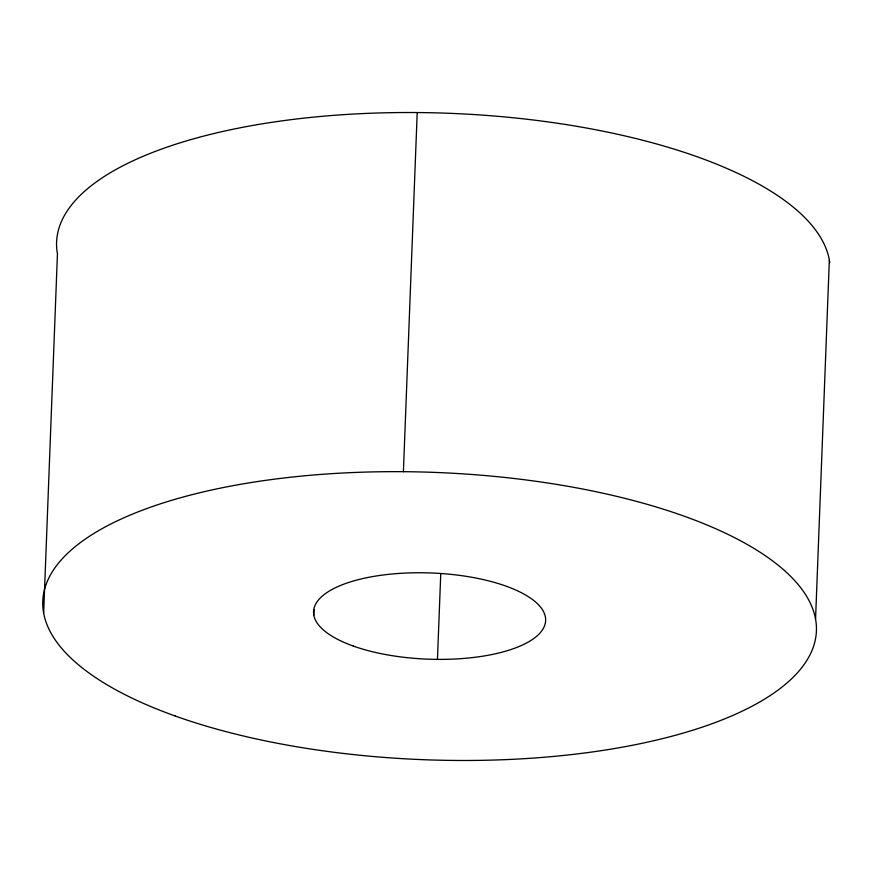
<?xml version="1.0" encoding="UTF-8"?>
<svg xmlns="http://www.w3.org/2000/svg" width="873" height="873" viewBox="0 0 873 873"><rect width="100%" height="100%" fill="white"/><g stroke="black" fill="none" stroke-linecap="round" stroke-linejoin="round"><path stroke-width="1.31" d="M43.65 613.032L57.443 253.89A387.088 143.75 2.2 0 1 420.786 112.584A387.088 143.75 2.2 0 1 829.765 262.642M313.811 615.159L314.029 609.714M403.402 471.693L417.207 112.552M437.46 659.388L440.756 573.681M815.557 619.11L829.35 259.968M175.211 716.013A387.088 143.75 2.2 0 0 809.184 656.376A387.088 143.75 2.2 0 0 304.404 475.818A387.088 143.75 2.2 0 0 175.211 716.013M353.281 646.053A116.131 43.126 2.2 0 0 543.475 628.156A116.131 43.126 2.2 0 0 392.042 573.998A116.131 43.126 2.2 0 0 353.281 646.053"/></g></svg>
